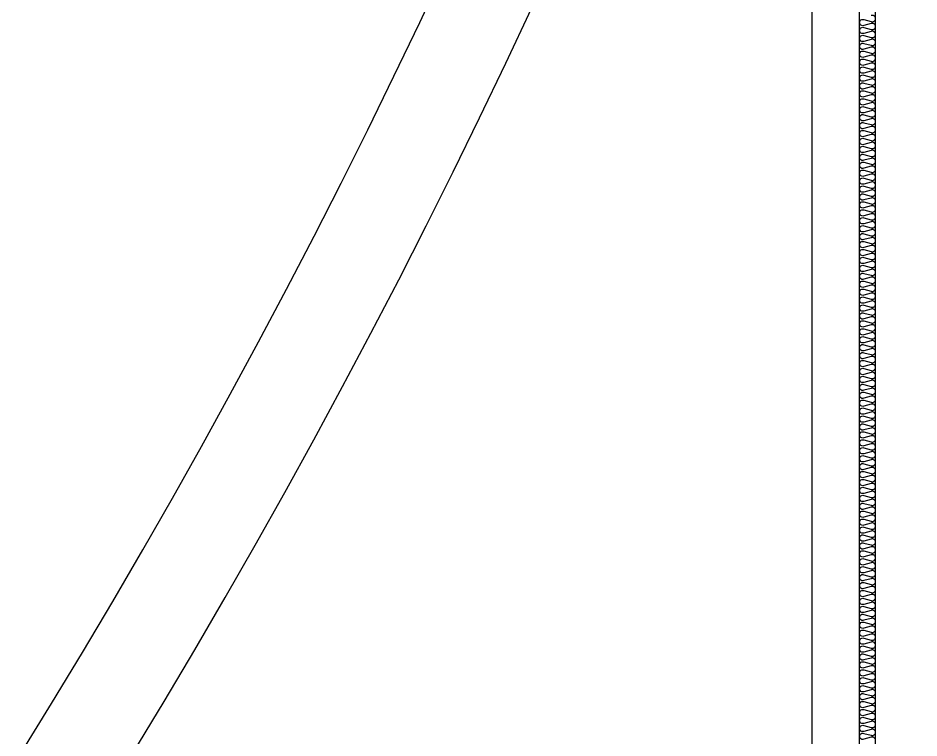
# Model space of a CAD drawing. Header units: millimetres. Extents: x -26983 to 60590, y 825 to 42375.
# Drawn here: x 56385.7 to 56441.2, y 18135.8 to 18180.2 of the extents above; entities that cross this region are included whole.
import ezdxf

# ---------------------------------------------------------------- set-up
doc = ezdxf.new("R2010")
doc.units = ezdxf.units.MM
doc.header["$LTSCALE"] = 100
doc.header["$MEASUREMENT"] = 0
doc.layers.get('0').update_dxf_attribs({"linetype": 'CONTINUOUS'})
doc.layers.add('ELE9', color=9, linetype='CONTINUOUS')

# ---------------------------------------------------------------- blocks, each defined once
blk = doc.blocks.new('B2FF')
at = {"layer": 'ELE9', "color": 253, "ltscale": 0.1}
blk.add_line((37170624.7158264, 586146.474485809), (37170624.7158264, 593846.337561575), dxfattribs=at)
for points in [[(37174174.71605586, 643646.337561575), (37148224.71605586, 643646.3375615748, 0.414213562373095), (37124724.71605586, 620146.3375615748), (37124724.71605586, 600146.351356952, 1.000000293518902), (37171724.71605586, 600146.3375615678), (37171724.71605586, 624896.337561575), (37174174.71605586, 624896.337561575)], [(37174174.71605586, 643346.337561575), (37148224.71605586, 643346.3375615748, 0.4142135623730951), (37125024.71605586, 620146.3375615748), (37125024.71605586, 600146.3513543415, 1.000000000000161), (37171424.71605587, 600146.3375615678), (37171424.71605586, 625196.337561575), (37174174.71605586, 625196.337561575)]]:
    blk.add_lwpolyline(points, format="xyb", dxfattribs=at)
at = {"layer": 'ELE9', "color": 253, "ltscale": 10000}
for points in [[(37150157.71314518, 590962.1513036757, -0.0218394365548823), (37149174.71605586, 590836.165149153), (37149174.71605586, 586196.474485809), (37170574.7158264, 586196.4744858085), (37170574.7158264, 597896.3375615748), (37165899.71605586, 597896.3375615748), (37165899.71605586, 601396.3375615748), (37159549.90921094, 601396.3375615748, -0.02748170942767342), (37159399.32758119, 600158.7366816746, -0.02748170942767342)], [(37170624.7158264, 587946.4744858085, 0.5248556560640169), (37170611.1658264, 587955.8244858086), (37170588.2658264, 587949.6244858087, -1.44919786063159), (37170588.2658264, 587968.3244858086), (37170611.1658264, 587962.1244858087, 0.5248556559735102), (37170624.7158264, 587971.4744858085, 0.5248556560640169), (37170611.1658264, 587980.8244858086), (37170588.2658264, 587974.6244858087, -1.44919786063159), (37170588.2658264, 587993.3244858086), (37170611.1658264, 587987.1244858087, 0.5248556559735102), (37170624.7158264, 587996.4744858085, 0.5248556560640169), (37170611.1658264, 588005.8244858086), (37170588.2658264, 587999.6244858087, -1.44919786063159), (37170588.2658264, 588018.3244858086), (37170611.1658264, 588012.1244858087, 0.5248556559735102), (37170624.7158264, 588021.4744858085, 0.5248556560640169), (37170611.1658264, 588030.8244858086), (37170588.2658264, 588024.6244858087, -1.44919786063159), (37170588.2658264, 588043.3244858086), (37170611.1658264, 588037.1244858087, 0.5248556559735102), (37170624.7158264, 588046.4744858085, 0.5248556560640169), (37170611.1658264, 588055.8244858086), (37170588.2658264, 588049.6244858087, -1.44919786063159), (37170588.2658264, 588068.3244858086), (37170611.1658264, 588062.1244858087, 0.5248556559735102), (37170624.7158264, 588071.4744858085, 0.5248556560640169), (37170611.1658264, 588080.8244858086), (37170588.2658264, 588074.6244858087, -1.44919786063159), (37170588.2658264, 588093.3244858086), (37170611.1658264, 588087.1244858087, 0.5248556559735102), (37170624.7158264, 588096.4744858085, 0.5248556560640169), (37170611.1658264, 588105.8244858086), (37170588.2658264, 588099.6244858087, -1.44919786063159), (37170588.2658264, 588118.3244858086), (37170611.1658264, 588112.1244858087, 0.5248556559735102), (37170624.7158264, 588121.4744858085, 0.5248556560640169), (37170611.1658264, 588130.8244858086), (37170588.2658264, 588124.6244858087, -1.44919786063159), (37170588.2658264, 588143.3244858086), (37170611.1658264, 588137.1244858087, 0.5248556559735102), (37170624.7158264, 588146.4744858085, 0.5248556560640169), (37170611.1658264, 588155.8244858086), (37170588.2658264, 588149.6244858087, -1.44919786063159), (37170588.2658264, 588168.3244858086), (37170611.1658264, 588162.1244858087, 0.5248556559735102), (37170624.7158264, 588171.4744858085, 0.5248556560640169), (37170611.1658264, 588180.8244858086), (37170588.2658264, 588174.6244858087, -1.44919786063159), (37170588.2658264, 588193.3244858086), (37170611.1658264, 588187.1244858087, 0.5248556559735102), (37170624.7158264, 588196.4744858085, 0.5248556560640169), (37170611.1658264, 588205.8244858086), (37170588.2658264, 588199.6244858087, -1.44919786063159), (37170588.2658264, 588218.3244858086), (37170611.1658264, 588212.1244858087, 0.5248556559735102), (37170624.7158264, 588221.4744858085, 0.5248556560640169), (37170611.1658264, 588230.8244858086), (37170588.2658264, 588224.6244858087, -1.44919786063159), (37170588.2658264, 588243.3244858086), (37170611.1658264, 588237.1244858087, 0.5248556559735102), (37170624.7158264, 588246.4744858085, 0.5248556560640169), (37170611.1658264, 588255.8244858086), (37170588.2658264, 588249.6244858087, -1.44919786063159), (37170588.2658264, 588268.3244858086), (37170611.1658264, 588262.1244858087, 0.5248556559735102), (37170624.7158264, 588271.4744858085, 0.5248556560640169), (37170611.1658264, 588280.8244858086), (37170588.2658264, 588274.6244858087, -1.44919786063159), (37170588.2658264, 588293.3244858086), (37170611.1658264, 588287.1244858087, 0.5248556559735102), (37170624.7158264, 588296.4744858085, 0.5248556560640169), (37170611.1658264, 588305.8244858086), (37170588.2658264, 588299.6244858087, -1.44919786063159), (37170588.2658264, 588318.3244858086), (37170611.1658264, 588312.1244858087, 0.5248556559735102), (37170624.7158264, 588321.4744858085, 0.5248556560640169), (37170611.1658264, 588330.8244858086), (37170588.2658264, 588324.6244858087, -1.44919786063159), (37170588.2658264, 588343.3244858086), (37170611.1658264, 588337.1244858087, 0.5248556559735102), (37170624.7158264, 588346.4744858085, 0.5248556560640169), (37170611.1658264, 588355.8244858086), (37170588.2658264, 588349.6244858087, -1.44919786063159), (37170588.2658264, 588368.3244858086), (37170611.1658264, 588362.1244858087, 0.5248556559735102), (37170624.7158264, 588371.4744858085, 0.5248556560640169), (37170611.1658264, 588380.8244858086), (37170588.2658264, 588374.6244858087, -1.44919786063159), (37170588.2658264, 588393.3244858086), (37170611.1658264, 588387.1244858087, 0.5248556559735102), (37170624.7158264, 588396.4744858085, 0.5248556560640169), (37170611.1658264, 588405.8244858086), (37170588.2658264, 588399.6244858087, -1.44919786063159), (37170588.2658264, 588418.3244858086), (37170611.1658264, 588412.1244858087, 0.5248556559735102), (37170624.7158264, 588421.4744858085, 0.5248556560640169), (37170611.1658264, 588430.8244858086), (37170588.2658264, 588424.6244858087, -1.44919786063159), (37170588.2658264, 588443.3244858086), (37170611.1658264, 588437.1244858087, 0.5248556559735102), (37170624.7158264, 588446.4744858085, 0.5248556560640169), (37170611.1658264, 588455.8244858086), (37170588.2658264, 588449.6244858087, -1.44919786063159), (37170588.2658264, 588468.3244858086), (37170611.1658264, 588462.1244858087, 0.5248556559735102), (37170624.7158264, 588471.4744858085, 0.5248556560640169), (37170611.1658264, 588480.8244858086), (37170588.2658264, 588474.6244858087, -1.44919786063159), (37170588.2658264, 588493.3244858086), (37170611.1658264, 588487.1244858087, 0.5248556559735102), (37170624.7158264, 588496.4744858085, 0.5248556560640169), (37170611.1658264, 588505.8244858086), (37170588.2658264, 588499.6244858087, -1.44919786063159), (37170588.2658264, 588518.3244858086), (37170611.1658264, 588512.1244858087, 0.5248556559735102), (37170624.7158264, 588521.4744858085, 0.5248556560640169), (37170611.1658264, 588530.8244858086), (37170588.2658264, 588524.6244858087, -1.44919786063159), (37170588.2658264, 588543.3244858086), (37170611.1658264, 588537.1244858087, 0.5248556559735102), (37170624.7158264, 588546.4744858085, 0.5248556560640169), (37170611.1658264, 588555.8244858086), (37170588.2658264, 588549.6244858087, -1.44919786063159), (37170588.2658264, 588568.3244858086), (37170611.1658264, 588562.1244858087, 0.5248556559735102), (37170624.7158264, 588571.4744858085, 0.5248556560640169), (37170611.1658264, 588580.8244858086), (37170588.2658264, 588574.6244858087, -1.44919786063159), (37170588.2658264, 588593.3244858086), (37170611.1658264, 588587.1244858087, 0.5248556559735102), (37170624.7158264, 588596.4744858085, 0.5248556560640169), (37170611.1658264, 588605.8244858086), (37170588.2658264, 588599.6244858087, -1.44919786063159), (37170588.2658264, 588618.3244858086), (37170611.1658264, 588612.1244858087, 0.5248556559735102), (37170624.7158264, 588621.4744858085, 0.5248556560640169), (37170611.1658264, 588630.8244858086), (37170588.2658264, 588624.6244858087, -1.44919786063159), (37170588.2658264, 588643.3244858086), (37170611.1658264, 588637.1244858087, 0.5248556559735102), (37170624.7158264, 588646.4744858085, 0.5248556560640169), (37170611.1658264, 588655.8244858086), (37170588.2658264, 588649.6244858087, -1.44919786063159), (37170588.2658264, 588668.3244858086), (37170611.1658264, 588662.1244858087, 0.5248556559735102), (37170624.7158264, 588671.4744858085, 0.5248556560640169), (37170611.1658264, 588680.8244858086), (37170588.2658264, 588674.6244858087, -1.44919786063159), (37170588.2658264, 588693.3244858086), (37170611.1658264, 588687.1244858087, 0.5248556559735102), (37170624.7158264, 588696.4744858085, 0.5248556560640169), (37170611.1658264, 588705.8244858086), (37170588.2658264, 588699.6244858087, -1.44919786063159), (37170588.2658264, 588718.3244858086), (37170611.1658264, 588712.1244858087, 0.5248556559735102), (37170624.7158264, 588721.4744858085, 0.5248556560640169), (37170611.1658264, 588730.8244858086), (37170588.2658264, 588724.6244858087, -1.44919786063159), (37170588.2658264, 588743.3244858086), (37170611.1658264, 588737.1244858087, 0.5248556559735102), (37170624.7158264, 588746.4744858085, 0.5248556560640169), (37170611.1658264, 588755.8244858086), (37170588.2658264, 588749.6244858087, -1.44919786063159), (37170588.2658264, 588768.3244858086), (37170611.1658264, 588762.1244858087, 0.5248556559735102), (37170624.7158264, 588771.4744858085, 0.5248556560640169), (37170611.1658264, 588780.8244858086), (37170588.2658264, 588774.6244858087, -1.44919786063159), (37170588.2658264, 588793.3244858086), (37170611.1658264, 588787.1244858087, 0.5248556559735102), (37170624.7158264, 588796.4744858085, 0.5248556560640169), (37170611.1658264, 588805.8244858086), (37170588.2658264, 588799.6244858087, -1.44919786063159), (37170588.2658264, 588818.3244858086), (37170611.1658264, 588812.1244858087, 0.5248556559735102), (37170624.7158264, 588821.4744858085, 0.5248556560640169), (37170611.1658264, 588830.8244858086), (37170588.2658264, 588824.6244858087, -1.44919786063159), (37170588.2658264, 588843.3244858086), (37170611.1658264, 588837.1244858087, 0.5248556559735102), (37170624.7158264, 588846.4744858085, 0.5248556560640169), (37170611.1658264, 588855.8244858086), (37170588.2658264, 588849.6244858087, -1.44919786063159), (37170588.2658264, 588868.3244858086), (37170611.1658264, 588862.1244858087, 0.5248556559735102), (37170624.7158264, 588871.4744858085, 0.5248556560640169), (37170611.1658264, 588880.8244858086), (37170588.2658264, 588874.6244858087, -1.44919786063159), (37170588.2658264, 588893.3244858086), (37170611.1658264, 588887.1244858087, 0.5248556559735102), (37170624.7158264, 588896.4744858085, 0.5248556560640169), (37170611.1658264, 588905.8244858086), (37170588.2658264, 588899.6244858087, -1.44919786063159), (37170588.2658264, 588918.3244858086), (37170611.1658264, 588912.1244858087, 0.5248556559735102), (37170624.7158264, 588921.4744858085, 0.5248556560640169), (37170611.1658264, 588930.8244858086), (37170588.2658264, 588924.6244858087, -1.44919786063159), (37170588.2658264, 588943.3244858086), (37170611.1658264, 588937.1244858087, 0.5248556559735102), (37170624.7158264, 588946.4744858085, 0.5248556560640169), (37170611.1658264, 588955.8244858086), (37170588.2658264, 588949.6244858087, -1.44919786063159), (37170588.2658264, 588968.3244858086), (37170611.1658264, 588962.1244858087, 0.5248556559735102), (37170624.7158264, 588971.4744858085, 0.5248556560640169), (37170611.1658264, 588980.8244858086), (37170588.2658264, 588974.6244858087, -1.44919786063159), (37170588.2658264, 588993.3244858086), (37170611.1658264, 588987.1244858087, 0.5248556559735102), (37170624.7158264, 588996.4744858085, 0.5248556560640169), (37170611.1658264, 589005.8244858086), (37170588.2658264, 588999.6244858087, -1.44919786063159), (37170588.2658264, 589018.3244858086), (37170611.1658264, 589012.1244858087, 0.5248556559735102), (37170624.7158264, 589021.4744858085, 0.5248556560640169), (37170611.1658264, 589030.8244858086), (37170588.2658264, 589024.6244858087, -1.44919786063159), (37170588.2658264, 589043.3244858086), (37170611.1658264, 589037.1244858087, 0.5248556559735102), (37170624.7158264, 589046.4744858085, 0.5248556560640169), (37170611.1658264, 589055.8244858086), (37170588.2658264, 589049.6244858087, -1.44919786063159), (37170588.2658264, 589068.3244858086), (37170611.1658264, 589062.1244858087, 0.5248556559735102), (37170624.7158264, 589071.4744858085, 0.5248556560640169), (37170611.1658264, 589080.8244858086), (37170588.2658264, 589074.6244858087, -1.44919786063159), (37170588.2658264, 589093.3244858086), (37170611.1658264, 589087.1244858087, 0.5248556559735102), (37170624.7158264, 589096.4744858085, 0.5248556560640169), (37170611.1658264, 589105.8244858086), (37170588.2658264, 589099.6244858087, -1.44919786063159), (37170588.2658264, 589118.3244858086), (37170611.1658264, 589112.1244858087, 0.5248556559735102), (37170624.7158264, 589121.4744858085, 0.5248556560640169), (37170611.1658264, 589130.8244858086), (37170588.2658264, 589124.6244858087, -1.44919786063159), (37170588.2658264, 589143.3244858086), (37170611.1658264, 589137.1244858087, 0.5248556559735102), (37170624.7158264, 589146.4744858085, 0.5248556560640169), (37170611.1658264, 589155.8244858086), (37170588.2658264, 589149.6244858087, -1.44919786063159), (37170588.2658264, 589168.3244858086), (37170611.1658264, 589162.1244858087, 0.5248556559735102), (37170624.7158264, 589171.4744858085, 0.5248556560640169), (37170611.1658264, 589180.8244858086), (37170588.2658264, 589174.6244858087, -1.44919786063159), (37170588.2658264, 589193.3244858086), (37170611.1658264, 589187.1244858087, 0.5248556559735102), (37170624.7158264, 589196.4744858085, 0.5248556560640169), (37170611.1658264, 589205.8244858086), (37170588.2658264, 589199.6244858087, -1.44919786063159), (37170588.2658264, 589218.3244858086), (37170611.1658264, 589212.1244858087, 0.5248556559735102), (37170624.7158264, 589221.4744858085, 0.5248556560640169), (37170611.1658264, 589230.8244858086), (37170588.2658264, 589224.6244858087, -1.44919786063159), (37170588.2658264, 589243.3244858086), (37170611.1658264, 589237.1244858087, 0.5248556559735102), (37170624.7158264, 589246.4744858085, 0.5248556560640169), (37170611.1658264, 589255.8244858086), (37170588.2658264, 589249.6244858087, -1.44919786063159), (37170588.2658264, 589268.3244858086), (37170611.1658264, 589262.1244858087, 0.5248556559735102), (37170624.7158264, 589271.4744858085, 0.5248556560640169), (37170611.1658264, 589280.8244858086), (37170588.2658264, 589274.6244858087, -1.44919786063159), (37170588.2658264, 589293.3244858086), (37170611.1658264, 589287.1244858087, 0.5248556559735102), (37170624.7158264, 589296.4744858085, 0.5248556560640169), (37170611.1658264, 589305.8244858086), (37170588.2658264, 589299.6244858087, -1.44919786063159), (37170588.2658264, 589318.3244858086), (37170611.1658264, 589312.1244858087, 0.5248556559735102), (37170624.7158264, 589321.4744858085, 0.5248556560640169), (37170611.1658264, 589330.8244858086), (37170588.2658264, 589324.6244858087, -1.44919786063159), (37170588.2658264, 589343.3244858086), (37170611.1658264, 589337.1244858087, 0.5248556559735102), (37170624.7158264, 589346.4744858085, 0.5248556560640169), (37170611.1658264, 589355.8244858086), (37170588.2658264, 589349.6244858087, -1.44919786063159), (37170588.2658264, 589368.3244858086), (37170611.1658264, 589362.1244858087, 0.5248556559735102), (37170624.7158264, 589371.4744858085, 0.5248556560640169), (37170611.1658264, 589380.8244858086), (37170588.2658264, 589374.6244858087, -1.44919786063159), (37170588.2658264, 589393.3244858086), (37170611.1658264, 589387.1244858087, 0.5248556559735102), (37170624.7158264, 589396.4744858085, 0.5248556560640169), (37170611.1658264, 589405.8244858086), (37170588.2658264, 589399.6244858087, -1.44919786063159), (37170588.2658264, 589418.3244858086), (37170611.1658264, 589412.1244858087, 0.5248556559735102), (37170624.7158264, 589421.4744858085, 0.5248556560640169), (37170611.1658264, 589430.8244858086), (37170588.2658264, 589424.6244858087, -1.44919786063159), (37170588.2658264, 589443.3244858086), (37170611.1658264, 589437.1244858087, 0.5248556559735102), (37170624.7158264, 589446.4744858085, 0.5248556560640169), (37170611.1658264, 589455.8244858086), (37170588.2658264, 589449.6244858087, -1.44919786063159), (37170588.2658264, 589468.3244858086), (37170611.1658264, 589462.1244858087, 0.5248556559735102), (37170624.7158264, 589471.4744858085, 0.5248556560640169), (37170611.1658264, 589480.8244858086), (37170588.2658264, 589474.6244858087, -1.44919786063159), (37170588.2658264, 589493.3244858086), (37170611.1658264, 589487.1244858087, 0.5248556559735102), (37170624.7158264, 589496.4744858085, 0.5248556560640169), (37170611.1658264, 589505.8244858086), (37170588.2658264, 589499.6244858087, -1.44919786063159), (37170588.2658264, 589518.3244858086), (37170611.1658264, 589512.1244858087, 0.5248556559735102), (37170624.7158264, 589521.4744858085, 0.5248556560640169), (37170611.1658264, 589530.8244858086), (37170588.2658264, 589524.6244858087, -1.44919786063159), (37170588.2658264, 589543.3244858086), (37170611.1658264, 589537.1244858087, 0.5248556559735102), (37170624.7158264, 589546.4744858085, 0.5248556560640169), (37170611.1658264, 589555.8244858086), (37170588.2658264, 589549.6244858087, -1.44919786063159), (37170588.2658264, 589568.3244858086), (37170611.1658264, 589562.1244858087, 0.5248556559735102), (37170624.7158264, 589571.4744858085, 0.5248556560640169), (37170611.1658264, 589580.8244858086), (37170588.2658264, 589574.6244858087, -1.44919786063159), (37170588.2658264, 589593.3244858086), (37170611.1658264, 589587.1244858087, 0.5248556559735102), (37170624.7158264, 589596.4744858085, 0.5248556560640169), (37170611.1658264, 589605.8244858086), (37170588.2658264, 589599.6244858087, -1.44919786063159), (37170588.2658264, 589618.3244858086), (37170611.1658264, 589612.1244858087, 0.5248556559735102), (37170624.7158264, 589621.4744858085, 0.5248556560640169), (37170611.1658264, 589630.8244858086), (37170588.2658264, 589624.6244858087, -1.44919786063159), (37170588.2658264, 589643.3244858086), (37170611.1658264, 589637.1244858087, 0.5248556559735102), (37170624.7158264, 589646.4744858085, 0.5248556560640169), (37170611.1658264, 589655.8244858086), (37170588.2658264, 589649.6244858087, -1.44919786063159), (37170588.2658264, 589668.3244858086), (37170611.1658264, 589662.1244858087, 0.5248556559735102), (37170624.7158264, 589671.4744858085, 0.5248556560640169), (37170611.1658264, 589680.8244858086), (37170588.2658264, 589674.6244858087, -1.44919786063159), (37170588.2658264, 589693.3244858086), (37170611.1658264, 589687.1244858087, 0.5248556559735102), (37170624.7158264, 589696.4744858085, 0.5248556560640169), (37170611.1658264, 589705.8244858086), (37170588.2658264, 589699.6244858087, -1.44919786063159), (37170588.2658264, 589718.3244858086), (37170611.1658264, 589712.1244858087, 0.5248556559735102), (37170624.7158264, 589721.4744858085, 0.5248556560640169), (37170611.1658264, 589730.8244858086), (37170588.2658264, 589724.6244858087, -1.44919786063159), (37170588.2658264, 589743.3244858086), (37170611.1658264, 589737.1244858087, 0.5248556559735102), (37170624.7158264, 589746.4744858085, 0.5248556560640169), (37170611.1658264, 589755.8244858086), (37170588.2658264, 589749.6244858087, -1.44919786063159), (37170588.2658264, 589768.3244858086), (37170611.1658264, 589762.1244858087, 0.5248556559735102), (37170624.7158264, 589771.4744858085, 0.5248556560640169), (37170611.1658264, 589780.8244858086), (37170588.2658264, 589774.6244858087, -1.44919786063159), (37170588.2658264, 589793.3244858086), (37170611.1658264, 589787.1244858087, 0.5248556559735102), (37170624.7158264, 589796.4744858085, 0.5248556560640169), (37170611.1658264, 589805.8244858086), (37170588.2658264, 589799.6244858087, -1.44919786063159), (37170588.2658264, 589818.3244858086), (37170611.1658264, 589812.1244858087, 0.5248556559735102), (37170624.7158264, 589821.4744858085, 0.5248556560640169), (37170611.1658264, 589830.8244858086), (37170588.2658264, 589824.6244858087, -1.44919786063159), (37170588.2658264, 589843.3244858086), (37170611.1658264, 589837.1244858087, 0.5248556559735102), (37170624.7158264, 589846.4744858085, 0.5248556560640169), (37170611.1658264, 589855.8244858086), (37170588.2658264, 589849.6244858087, -1.44919786063159), (37170588.2658264, 589868.3244858086), (37170611.1658264, 589862.1244858087, 0.5248556559735102), (37170624.7158264, 589871.4744858085, 0.5248556560640169), (37170611.1658264, 589880.8244858086), (37170588.2658264, 589874.6244858087, -1.44919786063159), (37170588.2658264, 589893.3244858086), (37170611.1658264, 589887.1244858087, 0.5248556559735102), (37170624.7158264, 589896.4744858085, 0.5248556560640169), (37170611.1658264, 589905.8244858086), (37170588.2658264, 589899.6244858087, -1.44919786063159), (37170588.2658264, 589918.3244858086), (37170611.1658264, 589912.1244858087, 0.5248556559735102), (37170624.7158264, 589921.4744858085, 0.5248556560640169), (37170611.1658264, 589930.8244858086), (37170588.2658264, 589924.6244858087, -1.44919786063159), (37170588.2658264, 589943.3244858086), (37170611.1658264, 589937.1244858087, 0.5248556559735102), (37170624.7158264, 589946.4744858085, 0.5248556560640169), (37170611.1658264, 589955.8244858086), (37170588.2658264, 589949.6244858087, -1.44919786063159), (37170588.2658264, 589968.3244858086), (37170611.1658264, 589962.1244858087, 0.5248556559735102), (37170624.7158264, 589971.4744858085, 0.5248556560640169), (37170611.1658264, 589980.8244858086), (37170588.2658264, 589974.6244858087, -1.44919786063159), (37170588.2658264, 589993.3244858086), (37170611.1658264, 589987.1244858087, 0.5248556559735102), (37170624.7158264, 589996.4744858085, 0.5248556560640169), (37170611.1658264, 590005.8244858086), (37170588.2658264, 589999.6244858087, -1.44919786063159), (37170588.2658264, 590018.3244858086), (37170611.1658264, 590012.1244858087, 0.5248556559735102), (37170624.7158264, 590021.4744858085, 0.5248556560640169), (37170611.1658264, 590030.8244858086), (37170588.2658264, 590024.6244858087, -1.44919786063159), (37170588.2658264, 590043.3244858086), (37170611.1658264, 590037.1244858087, 0.5248556559735102), (37170624.7158264, 590046.4744858085, 0.5248556560640169), (37170611.1658264, 590055.8244858086), (37170588.2658264, 590049.6244858087, -1.44919786063159), (37170588.2658264, 590068.3244858086), (37170611.1658264, 590062.1244858087, 0.5248556559735102), (37170624.7158264, 590071.4744858085, 0.5248556560640169), (37170611.1658264, 590080.8244858086), (37170588.2658264, 590074.6244858087, -1.44919786063159), (37170588.2658264, 590093.3244858086), (37170611.1658264, 590087.1244858087, 0.5248556559735102), (37170624.7158264, 590096.4744858085, 0.5248556560640169), (37170611.1658264, 590105.8244858086), (37170588.2658264, 590099.6244858087, -1.44919786063159), (37170588.2658264, 590118.3244858086), (37170611.1658264, 590112.1244858087, 0.5248556559735102), (37170624.7158264, 590121.4744858085, 0.5248556560640169), (37170611.1658264, 590130.8244858086), (37170588.2658264, 590124.6244858087, -1.44919786063159), (37170588.2658264, 590143.3244858086), (37170611.1658264, 590137.1244858087, 0.5248556559735102), (37170624.7158264, 590146.4744858085, 0.5248556560640169), (37170611.1658264, 590155.8244858086), (37170588.2658264, 590149.6244858087, -1.44919786063159), (37170588.2658264, 590168.3244858086), (37170611.1658264, 590162.1244858087, 0.5248556559735102), (37170624.7158264, 590171.4744858085, 0.5248556560640169), (37170611.1658264, 590180.8244858086), (37170588.2658264, 590174.6244858087, -1.44919786063159), (37170588.2658264, 590193.3244858086), (37170611.1658264, 590187.1244858087, 0.5248556559735102), (37170624.7158264, 590196.4744858085, 0.5248556560640169), (37170611.1658264, 590205.8244858086), (37170588.2658264, 590199.6244858087, -1.44919786063159), (37170588.2658264, 590218.3244858086), (37170611.1658264, 590212.1244858087, 0.5248556559735102), (37170624.7158264, 590221.4744858085, 0.5248556560640169), (37170611.1658264, 590230.8244858086)]]:
    blk.add_lwpolyline(points, format="xyb", dxfattribs=at)
at = {"layer": 'ELE9', "color": 253, "ltscale": 0.1}
blk.add_lwpolyline([(37160220.4665789, 601246.337561575), (37165749.71605586, 601246.337561575), (37165749.71605586, 597746.337561575), (37170424.7158264, 597746.337561575), (37170424.7158264, 586346.4744858088), (37149324.71605586, 586346.474485809), (37149324.71605586, 590167.2712119089, 0.3662585556276174)], format="xyb", close=True, dxfattribs=at)

msp = doc.modelspace()

# ---------------------------------------------------------------- block references
at = {"xscale": 0.01956471256889679, "yscale": 0.01956471256889679, "zscale": 0.01956471256889679}
msp.add_blockref('B2FF', (-670794.0734826884, 6632.608222576702), dxfattribs=at)

doc.saveas('drawing.dxf')
